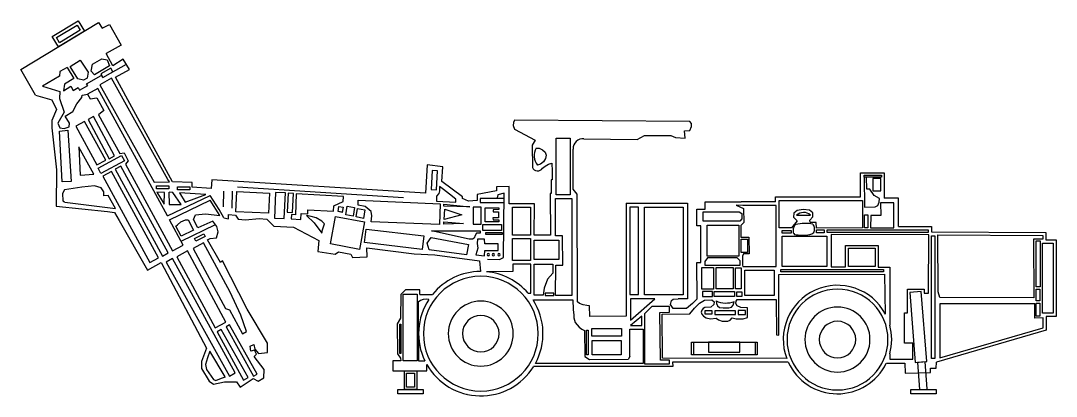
# Model space of a CAD drawing. Extents: x -121210 to 57230, y 84783 to 157800.
# Drawn here: x -4006 to 6382, y 121194 to 124960 of the extents above; entities that cross this region are included whole.
import ezdxf

# ---------------------------------------------------------------- set-up
doc = ezdxf.new("R2010")
doc.units = 0
doc.header["$MEASUREMENT"] = 0
doc.layers.get('0').update_dxf_attribs({"linetype": 'CONTINUOUS'})

# ---------------------------------------------------------------- blocks, each defined once
blk = doc.blocks.new('A$C007D3B18')
for p, q in [((316, 3588), (577, 3746)), ((577, 3746), (640, 3642)), ((0, 3258), (780, 3729)), ((358, 3577), (567, 3703)), ((640, 3642), (379, 3483)), ((597, 3652), (390, 3526)), ((567, 3703), (597, 3652)), ((780, 3729), (816, 3670)), ((816, 3670), (890, 3709)), ((890, 3709), (1008, 3500)), ((379, 3483), (316, 3588)), ((390, 3526), (358, 3577)), ((1008, 3500), (856, 3418)), ((497, 3288), (597, 3350)), ((597, 3350), (675, 3230)), ((720, 3311), (815, 3363)), ((815, 3363), (866, 3354)), ((923, 3294), (858, 3418)), ((866, 3354), (892, 3294)), ((1026, 3360), (923, 3294)), ((1091, 3256), (1026, 3360)), ((148, 2998), (0, 3258)), ((391, 3236), (388, 3191)), ((467, 3276), (391, 3236)), ((467, 3276), (534, 3167)), ((574, 3162), (497, 3288)), ((675, 3230), (666, 3171)), ((705, 3240), (720, 3311)), ((741, 3205), (705, 3240)), ((807, 3242), (741, 3205)), ((904, 3272), (802, 3214)), ((892, 3294), (807, 3242)), ((823, 3176), (954, 3249)), ((823, 3176), (925, 3234)), ((925, 3234), (904, 3272)), ((952, 3180), (1091, 3256)), ((954, 3249), (1060, 3311)), ((388, 3191), (217, 3089)), ((534, 3167), (438, 3109)), ((628, 3151), (574, 3162)), ((666, 3171), (628, 3151)), ((661, 3113), (807, 3196)), ((912, 3170), (793, 3104)), ((802, 3214), (823, 3176)), ((807, 3196), (823, 3176)), ((1475, 2153), (912, 3170)), ((1521, 2131), (952, 3180)), ((217, 3089), (393, 3038)), ((393, 3038), (389, 2967)), ((438, 3109), (429, 3043)), ((429, 3043), (504, 3090)), ((504, 3090), (525, 3045)), ((525, 3045), (575, 3076)), ((575, 3076), (591, 3051)), ((591, 3051), (672, 3098)), ((672, 3098), (661, 3113)), ((773, 3066), (671, 3010)), ((1471, 1791), (773, 3066)), ((793, 3104), (1337, 2127)), ((148, 2998), (311, 2953)), ((311, 2953), (360, 2855)), ((389, 2967), (437, 2830)), ((523, 2837), (562, 2913)), ((562, 2913), (612, 2975)), ((612, 2975), (617, 3000)), ((617, 3000), (673, 3011)), ((671, 3010), (695, 2964)), ((695, 2964), (762, 2973)), ((762, 2973), (832, 2845)), ((360, 2855), (311, 2747)), ((437, 2830), (372, 2718)), ((447, 2790), (523, 2837)), ((832, 2845), (781, 2803)), ((311, 2747), (312, 2671)), ((372, 2718), (391, 2673)), ((489, 2720), (447, 2790)), ((487, 2681), (489, 2720)), ((640, 2737), (553, 2689)), ((852, 2348), (640, 2737)), ((730, 2784), (676, 2755)), ((676, 2755), (888, 2362)), ((941, 2391), (730, 2784)), ((781, 2803), (993, 2413)), ((4944, 2727), (4940, 2694)), ((4953, 2749), (4944, 2727)), ((6712, 2734), (4953, 2749)), ((6727, 2717), (6712, 2734)), ((6730, 2686), (6727, 2717)), ((312, 2671), (358, 2251)), ((388, 2637), (471, 2647)), ((415, 2130), (388, 2637)), ((391, 2673), (436, 2666)), ((436, 2666), (487, 2681)), ((471, 2647), (507, 2135)), ((553, 2689), (765, 2300)), ((4940, 2694), (4953, 2660)), ((4953, 2660), (5159, 2549)), ((6659, 2642), (6712, 2645)), ((6665, 2569), (6659, 2642)), ((6712, 2645), (6730, 2686)), ((5159, 2549), (5129, 2498)), ((5129, 2498), (5132, 2275)), ((5371, 2567), (5511, 2567)), ((5371, 2001), (5371, 2567)), ((5511, 2567), (5511, 2001)), ((5649, 2562), (6183, 2554)), ((6183, 2554), (6257, 2595)), ((6257, 2595), (6521, 2596)), ((6521, 2596), (6569, 2574)), ((6569, 2574), (6665, 2569)), ((583, 2483), (597, 2199)), ((734, 2206), (583, 2477)), ((776, 2267), (1012, 2395)), ((888, 2362), (941, 2391)), ((993, 2413), (1038, 2420)), ((1012, 2395), (1041, 2342)), ((1038, 2420), (1077, 2341)), ((5170, 2468), (5202, 2467)), ((5202, 2467), (5234, 2452)), ((5234, 2452), (5260, 2427)), ((5260, 2427), (5271, 2398)), ((5271, 2398), (5265, 2363)), ((5540, 2057), (5541, 2459)), ((765, 2300), (852, 2348)), ((1041, 2342), (805, 2213)), ((1004, 2287), (948, 2256)), ((1480, 1417), (1004, 2287)), ((1077, 2341), (1050, 2307)), ((1050, 2307), (1521, 1438)), ((4076, 2300), (4059, 2016)), ((4234, 2282), (4076, 2300)), ((5215, 2306), (5185, 2298)), ((5245, 2330), (5215, 2306)), ((5233, 2266), (5260, 2289)), ((5265, 2363), (5245, 2330)), ((5260, 2289), (5293, 2309)), ((5293, 2309), (5329, 2318)), ((5329, 2318), (5330, 2236)), ((358, 2251), (357, 1886)), ((597, 2199), (734, 2206)), ((805, 2213), (776, 2267)), ((912, 2234), (825, 2187)), ((825, 2187), (1296, 1321)), ((1383, 1368), (912, 2234)), ((948, 2256), (1422, 1385)), ((4126, 2244), (4116, 2052)), ((4180, 2241), (4126, 2244)), ((4170, 2049), (4180, 2241)), ((4225, 2135), (4234, 2282)), ((5330, 2236), (5332, 2152)), ((8425, 1981), (8425, 2221)), ((8425, 2221), (8662, 2221)), ((8460, 2199), (8635, 2199)), ((8460, 2176), (8460, 2199)), ((8635, 2199), (8635, 2176)), ((8662, 2221), (8662, 1966)), ((507, 2135), (415, 2130)), ((613, 2078), (440, 2049)), ((740, 2089), (613, 2078)), ((806, 2070), (740, 2089)), ((1337, 2127), (1492, 2130)), ((1363, 2090), (1487, 2090)), ((1363, 2060), (1363, 2090)), ((1492, 2130), (1475, 2153)), ((1487, 2090), (1487, 2060)), ((1719, 2124), (1521, 2131)), ((1572, 2081), (1696, 2081)), ((1572, 2051), (1572, 2081)), ((1696, 2081), (1696, 2051)), ((1720, 2078), (1719, 2124)), ((1910, 2063), (1720, 2078)), ((1916, 2152), (1910, 2063)), ((4059, 2016), (1916, 2152)), ((2175, 2082), (3841, 1975)), ((4202, 2085), (4202, 2040)), ((4241, 2052), (4202, 2085)), ((4430, 1980), (4225, 2135)), ((4901, 2084), (4774, 2082)), ((4774, 2082), (4774, 2041)), ((4898, 1911), (4901, 2084)), ((5332, 2152), (5320, 2152)), ((5320, 2152), (5322, 2014)), ((8460, 2176), (8464, 1877)), ((8485, 2176), (8460, 2176)), ((8635, 2176), (8460, 2176)), ((8488, 2058), (8485, 2176)), ((8628, 2163), (8546, 2163)), ((8546, 2163), (8546, 2041)), ((8628, 2041), (8628, 2163)), ((440, 2049), (420, 2013)), ((420, 2013), (423, 1939)), ((832, 2030), (806, 2070)), ((833, 1989), (832, 2030)), ((878, 1995), (833, 1989)), ((951, 1864), (878, 1995)), ((1487, 2060), (1363, 2060)), ((1441, 2023), (1364, 2028)), ((1365, 2027), (1438, 1907)), ((1438, 1907), (1441, 2023)), ((1471, 1791), (1901, 1992)), ((1487, 2028), (1488, 1902)), ((1525, 2024), (1490, 2027)), ((1610, 1904), (1525, 2024)), ((1696, 2051), (1572, 2051)), ((1593, 2020), (1650, 1925)), ((1857, 2004), (1594, 2019)), ((1650, 1925), (1857, 2004)), ((1989, 1854), (1901, 1992)), ((2033, 2038), (2029, 1880)), ((2121, 2038), (2118, 1868)), ((2157, 1831), (2167, 2034)), ((2167, 2034), (2494, 2018)), ((2494, 2018), (2484, 1815)), ((2557, 2024), (2544, 1767)), ((2655, 2019), (2557, 2024)), ((2642, 1762), (2655, 2019)), ((2681, 2017), (2671, 1825)), ((2735, 2014), (2681, 2017)), ((2725, 1822), (2735, 2014)), ((2764, 2010), (2755, 1801)), ((3238, 1983), (2764, 2010)), ((3233, 1933), (3238, 1983)), ((4116, 2052), (4170, 2049)), ((4172, 1987), (4169, 1938)), ((4194, 2012), (4172, 1987)), ((4202, 2040), (4194, 2012)), ((4302, 2006), (4241, 2052)), ((4364, 1955), (4302, 2006)), ((4430, 1965), (4430, 1980)), ((4774, 2041), (4578, 2002)), ((4578, 2002), (4578, 1942)), ((4785, 2001), (4780, 1970)), ((4851, 2017), (4785, 2001)), ((4844, 1373), (4851, 2017)), ((5322, 2014), (5310, 2014)), ((5310, 2014), (5313, 1597)), ((5511, 2001), (5371, 2001)), ((5582, 2007), (5540, 2057)), ((5585, 927), (5582, 2007)), ((7570, 1930), (7570, 1981)), ((7570, 1981), (8425, 1981)), ((8519, 2058), (8488, 2058)), ((8560, 1994), (8519, 2058)), ((8546, 2041), (8628, 2041)), ((8614, 1962), (8560, 1994)), ((357, 1886), (870, 1832)), ((423, 1939), (440, 1929)), ((443, 1928), (951, 1864)), ((1488, 1902), (1610, 1904)), ((1492, 1751), (1901, 1948)), ((1997, 1793), (1901, 1948)), ((3138, 1835), (3142, 1890)), ((3142, 1890), (3233, 1933)), ((3184, 1832), (3192, 1884)), ((3184, 1832), (3192, 1883)), ((3192, 1884), (3233, 1876)), ((3192, 1883), (3233, 1876)), ((3233, 1876), (3223, 1824)), ((3233, 1876), (3223, 1825)), ((3260, 1800), (3274, 1886)), ((3274, 1886), (3349, 1872)), ((3349, 1872), (3333, 1786)), ((3385, 1895), (3385, 1945)), ((3385, 1945), (4209, 1911)), ((3454, 1882), (3385, 1895)), ((3514, 1832), (3454, 1882)), ((4169, 1938), (4364, 1928)), ((4209, 1911), (4200, 1703)), ((4245, 1908), (4504, 1881)), ((4245, 1885), (4245, 1908)), ((4504, 1881), (4245, 1885)), ((4364, 1928), (4364, 1955)), ((4492, 1936), (4430, 1965)), ((4578, 1942), (4492, 1936)), ((4617, 1878), (4538, 1878)), ((4538, 1878), (4538, 1707)), ((4848, 1965), (4609, 1965)), ((4609, 1965), (4609, 1924)), ((4609, 1924), (4848, 1924)), ((4617, 1707), (4617, 1878)), ((4658, 1871), (4795, 1871)), ((4658, 1731), (4658, 1871)), ((4795, 1871), (4795, 1852)), ((4848, 1924), (4848, 1965)), ((5155, 1911), (4898, 1911)), ((4934, 1876), (5115, 1876)), ((4934, 1595), (4934, 1876)), ((5115, 1876), (5115, 1595)), ((5151, 1597), (5155, 1911)), ((5364, 1963), (5528, 1963)), ((5364, 1588), (5364, 1963)), ((5528, 1963), (5528, 992)), ((6074, 1917), (6074, 782)), ((6074, 1917), (6687, 1917)), ((6196, 1875), (6111, 1875)), ((6111, 1875), (6111, 1001)), ((6196, 1001), (6196, 1875)), ((6258, 1875), (6645, 1875)), ((6258, 998), (6258, 1875)), ((6645, 1875), (6645, 998)), ((6687, 1917), (6687, 956)), ((6866, 1858), (6866, 1930)), ((6866, 1930), (7226, 1930)), ((7245, 1894), (7176, 1895)), ((7176, 1895), (7250, 1863)), ((7570, 1930), (7226, 1930)), ((7577, 1894), (7245, 1894)), ((7577, 1281), (7577, 1894)), ((7607, 1944), (8443, 1944)), ((7607, 1668), (7607, 1944)), ((8443, 1944), (8443, 1668)), ((8464, 1877), (8571, 1879)), ((8571, 1879), (8596, 1894)), ((8596, 1894), (8612, 1927)), ((8612, 1927), (8614, 1962)), ((8759, 1921), (8626, 1921)), ((8626, 1921), (8628, 1794)), ((8804, 1966), (8662, 1966)), ((8759, 1670), (8759, 1921)), ((8804, 1681), (8804, 1966)), ((870, 1832), (941, 1823)), ((941, 1823), (988, 1743)), ((1734, 1754), (1753, 1799)), ((1753, 1799), (1855, 1811)), ((1855, 1811), (1997, 1793)), ((2038, 1768), (1989, 1854)), ((2038, 1768), (2084, 1759)), ((2084, 1759), (2083, 1804)), ((2083, 1804), (2153, 1797)), ((2153, 1797), (2180, 1755)), ((2484, 1815), (2157, 1831)), ((2544, 1767), (2642, 1762)), ((2671, 1825), (2725, 1822)), ((2717, 1803), (2713, 1758)), ((2755, 1801), (2717, 1803)), ((2811, 1753), (2813, 1813)), ((2813, 1813), (2880, 1811)), ((2866, 1793), (2942, 1720)), ((2915, 1783), (2866, 1793)), ((2880, 1811), (2881, 1851)), ((2881, 1851), (3138, 1835)), ((2963, 1770), (2915, 1783)), ((3022, 1735), (2963, 1770)), ((3106, 1509), (3159, 1784)), ((3159, 1784), (3450, 1728)), ((3223, 1824), (3184, 1832)), ((3223, 1825), (3184, 1832)), ((3333, 1786), (3260, 1800)), ((3364, 1778), (3378, 1864)), ((3437, 1764), (3364, 1778)), ((3378, 1864), (3453, 1850)), ((3453, 1850), (3437, 1764)), ((3522, 1788), (3514, 1832)), ((3516, 1730), (3522, 1788)), ((4249, 1754), (4255, 1855)), ((4425, 1801), (4249, 1754)), ((4255, 1855), (4425, 1801)), ((4792, 1770), (4737, 1770)), ((4737, 1770), (4738, 1751)), ((4795, 1852), (4739, 1851)), ((4739, 1851), (4739, 1831)), ((4739, 1831), (4793, 1830)), ((4793, 1830), (4792, 1770)), ((6781, 1690), (6781, 1858)), ((6781, 1858), (6866, 1858)), ((6847, 1828), (7208, 1828)), ((6847, 1737), (6847, 1828)), ((7208, 1828), (7234, 1814)), ((7234, 1814), (7234, 1758)), ((7250, 1863), (7254, 1724)), ((7755, 1816), (7752, 1777)), ((7752, 1777), (7787, 1740)), ((7787, 1844), (7755, 1816)), ((7847, 1854), (7787, 1844)), ((7913, 1846), (7847, 1854)), ((7946, 1818), (7913, 1846)), ((7914, 1747), (7944, 1780)), ((7944, 1780), (7946, 1818)), ((8465, 1799), (8496, 1799)), ((8465, 1668), (8465, 1799)), ((8496, 1799), (8496, 1668)), ((8527, 1794), (8525, 1670)), ((8628, 1794), (8527, 1794)), ((988, 1743), (1273, 1245)), ((1630, 1497), (1492, 1751)), ((1557, 1685), (1571, 1700)), ((1609, 1584), (1557, 1685)), ((1571, 1700), (1606, 1729)), ((1606, 1729), (1654, 1749)), ((1610, 1535), (1954, 1701)), ((1654, 1749), (1678, 1748)), ((1678, 1748), (1734, 1645)), ((1775, 1668), (1734, 1754)), ((1928, 1737), (1775, 1668)), ((1968, 1681), (1928, 1737)), ((1979, 1630), (1968, 1681)), ((2180, 1755), (2256, 1751)), ((2256, 1751), (2391, 1762)), ((2391, 1762), (2469, 1757)), ((2469, 1757), (2540, 1685)), ((2540, 1685), (2736, 1677)), ((2713, 1758), (2811, 1753)), ((2736, 1677), (2990, 1543)), ((2942, 1720), (3022, 1615)), ((3048, 1709), (3022, 1735)), ((3028, 1648), (3048, 1709)), ((3450, 1728), (3397, 1453)), ((4200, 1703), (3516, 1730)), ((4245, 1728), (4441, 1712)), ((4245, 1705), (4245, 1728)), ((4441, 1712), (4245, 1705)), ((4538, 1707), (4617, 1707)), ((4636, 1701), (4824, 1701)), ((4636, 1641), (4636, 1701)), ((4795, 1731), (4658, 1731)), ((4738, 1751), (4795, 1751)), ((4795, 1751), (4795, 1731)), ((4824, 1701), (4824, 1641)), ((6823, 1690), (6781, 1690)), ((6823, 1320), (6823, 1690)), ((7212, 1737), (6847, 1737)), ((6884, 1696), (7203, 1696)), ((6884, 1386), (6884, 1696)), ((7203, 1696), (7203, 1386)), ((7234, 1758), (7212, 1737)), ((7254, 1724), (7222, 1693)), ((7222, 1693), (7222, 1575)), ((7732, 1668), (7607, 1668)), ((7787, 1740), (7732, 1668)), ((7751, 1668), (7748, 1659)), ((7755, 1677), (7751, 1668)), ((7758, 1684), (7755, 1677)), ((7762, 1691), (7758, 1684)), ((7767, 1698), (7762, 1691)), ((7774, 1702), (7767, 1698)), ((7795, 1707), (7774, 1702)), ((7817, 1710), (7795, 1707)), ((7839, 1712), (7817, 1710)), ((7861, 1713), (7839, 1712)), ((7883, 1712), (7861, 1713)), ((7904, 1711), (7883, 1712)), ((7925, 1709), (7904, 1711)), ((7918, 1724), (7914, 1747)), ((7979, 1723), (7918, 1724)), ((7946, 1706), (7925, 1709)), ((7954, 1694), (7949, 1703)), ((7959, 1684), (7954, 1694)), ((7962, 1673), (7959, 1684)), ((7963, 1662), (7962, 1673)), ((7964, 1652), (7963, 1662)), ((7981, 1667), (7979, 1723)), ((8443, 1668), (7981, 1667)), ((8496, 1668), (8465, 1668)), ((8525, 1670), (8759, 1670)), ((8804, 1681), (9136, 1681)), ((9136, 1681), (9136, 1628)), ((1734, 1645), (1609, 1584)), ((1742, 1563), (1838, 1609)), ((1755, 1536), (1742, 1563)), ((1851, 1582), (1755, 1536)), ((1838, 1609), (1851, 1582)), ((1873, 1548), (1899, 1563)), ((1899, 1563), (1964, 1569)), ((1964, 1569), (1979, 1630)), ((3022, 1615), (3028, 1648)), ((3449, 1521), (3465, 1657)), ((3465, 1657), (4042, 1588)), ((4042, 1588), (4026, 1452)), ((4076, 1514), (4117, 1573)), ((4118, 1572), (4490, 1502)), ((4121, 1638), (4610, 1640)), ((4498, 1554), (4121, 1638)), ((4549, 1567), (4531, 1556)), ((4559, 1592), (4549, 1567)), ((4573, 1616), (4559, 1592)), ((4610, 1616), (4573, 1616)), ((4610, 1640), (4610, 1616)), ((4824, 1641), (4636, 1641)), ((4665, 1623), (4830, 1623)), ((4665, 1603), (4665, 1623)), ((4830, 1603), (4665, 1603)), ((4830, 1623), (4830, 1603)), ((4933, 1562), (5113, 1562)), ((4933, 1341), (4933, 1562)), ((5115, 1595), (4934, 1595)), ((5113, 1562), (5113, 1341)), ((5313, 1597), (5151, 1597)), ((5435, 1589), (5364, 1588)), ((5435, 1582), (5435, 1589)), ((5438, 1295), (5435, 1582)), ((7222, 1575), (7305, 1576)), ((7305, 1576), (7306, 1407)), ((7637, 1643), (7727, 1643)), ((7637, 1615), (7637, 1643)), ((7727, 1615), (7637, 1615)), ((7637, 1585), (8086, 1585)), ((7637, 1280), (7637, 1585)), ((7727, 1643), (7727, 1615)), ((7748, 1659), (7747, 1650)), ((7747, 1650), (7747, 1641)), ((7747, 1641), (7748, 1630)), ((7748, 1630), (7750, 1620)), ((7750, 1620), (7754, 1611)), ((7754, 1611), (7761, 1604)), ((7761, 1604), (7780, 1600)), ((7780, 1600), (7799, 1599)), ((7799, 1599), (7821, 1597)), ((7821, 1597), (7842, 1597)), ((7842, 1597), (7860, 1597)), ((7860, 1597), (7880, 1597)), ((7880, 1597), (7895, 1600)), ((7895, 1600), (7915, 1603)), ((7915, 1603), (7926, 1605)), ((7926, 1605), (7937, 1610)), ((7937, 1610), (7947, 1616)), ((7947, 1616), (7956, 1623)), ((7956, 1623), (7960, 1632)), ((7960, 1632), (7963, 1642)), ((7963, 1642), (7964, 1652)), ((7984, 1648), (8058, 1648)), ((7984, 1619), (7984, 1648)), ((8058, 1619), (7984, 1619)), ((8058, 1648), (8058, 1619)), ((8086, 1585), (8086, 1280)), ((8089, 1648), (9103, 1648)), ((8089, 1621), (8089, 1648)), ((9103, 1621), (8089, 1621)), ((9108, 1600), (8129, 1603)), ((8129, 1603), (8130, 1279)), ((9103, 1648), (9103, 1621)), ((9106, 1014), (9108, 1600)), ((9136, 1628), (10282, 1621)), ((9136, 1588), (9170, 1588)), ((9136, 359), (9136, 1588)), ((9170, 1588), (9170, 359)), ((9199, 1598), (10253, 1592)), ((9202, 1027), (9199, 1598)), ((10253, 1592), (10254, 1555)), ((10282, 1621), (10283, 1549)), ((1521, 1438), (1630, 1497)), ((1833, 1518), (1728, 1461)), ((1728, 1461), (2054, 861)), ((2100, 1024), (1833, 1518)), ((2003, 1321), (1873, 1548)), ((2990, 1543), (2981, 1432)), ((3397, 1453), (3106, 1509)), ((4026, 1452), (3449, 1521)), ((3474, 1378), (3473, 1469)), ((3473, 1469), (3945, 1410)), ((4097, 1449), (4076, 1514)), ((4490, 1502), (4472, 1400)), ((4531, 1556), (4498, 1554)), ((4585, 1464), (4564, 1399)), ((4581, 1555), (4578, 1511)), ((4578, 1511), (4585, 1464)), ((4653, 1554), (4581, 1555)), ((4655, 1509), (4653, 1554)), ((4789, 1510), (4655, 1509)), ((4790, 1443), (4789, 1510)), ((5151, 1544), (5397, 1544)), ((5151, 1350), (5151, 1544)), ((5397, 1544), (5397, 1350)), ((7227, 1555), (7289, 1555)), ((7227, 1423), (7227, 1555)), ((7289, 1555), (7289, 1423)), ((8272, 1279), (8272, 1493)), ((8272, 1493), (8600, 1493)), ((8303, 1464), (8572, 1464)), ((8303, 1280), (8303, 1464)), ((8572, 1464), (8572, 1280)), ((8600, 1493), (8600, 1276)), ((10254, 1555), (10159, 1555)), ((10159, 1555), (10162, 967)), ((10186, 1540), (10226, 1540)), ((10186, 1077), (10186, 1540)), ((10226, 1540), (10226, 1077)), ((10250, 1517), (10356, 1517)), ((10250, 813), (10250, 1517)), ((10283, 1549), (10388, 1549)), ((10356, 1517), (10356, 813)), ((10388, 1549), (10388, 781)), ((1296, 1321), (1383, 1368)), ((1422, 1385), (1480, 1417)), ((1524, 1360), (1460, 1325)), ((2151, 214), (1524, 1360)), ((1673, 1437), (1565, 1378)), ((1565, 1378), (1950, 666)), ((2058, 724), (1673, 1437)), ((2981, 1432), (3154, 1404)), ((3154, 1404), (3189, 1430)), ((3189, 1430), (3311, 1406)), ((3311, 1406), (3327, 1371)), ((3327, 1371), (3474, 1378)), ((3945, 1410), (4153, 1398)), ((4472, 1400), (4097, 1449)), ((4153, 1398), (4601, 1339)), ((4564, 1399), (4651, 1390)), ((4651, 1390), (4657, 1441)), ((4657, 1441), (4790, 1443)), ((4682, 1355), (4803, 1352)), ((4803, 1352), (4844, 1373)), ((6888, 1368), (6862, 1333)), ((7203, 1386), (6884, 1386)), ((7185, 1368), (6888, 1368)), ((7216, 1337), (7185, 1368)), ((7289, 1423), (7227, 1423)), ((7241, 1385), (7239, 1339)), ((7249, 1407), (7241, 1385)), ((7306, 1407), (7249, 1407)), ((1273, 1245), (1409, 1323)), ((1409, 1323), (1862, 462)), ((1460, 1325), (2093, 182)), ((2023, 1337), (2003, 1321)), ((2273, 853), (2023, 1337)), ((4601, 1339), (4611, 1232)), ((5113, 1341), (4933, 1341)), ((5117, 1304), (4936, 1304)), ((4936, 1304), (4936, 1232)), ((5117, 1013), (5117, 1304)), ((5149, 1306), (5336, 1306)), ((5149, 994), (5149, 1306)), ((5397, 1350), (5151, 1350)), ((5336, 1306), (5336, 1213)), ((5364, 992), (5367, 1294)), ((5367, 1294), (5438, 1295)), ((6784, 956), (6783, 1320)), ((6783, 1320), (6823, 1320)), ((6831, 1270), (6950, 1270)), ((6831, 1055), (6831, 1270)), ((6862, 1333), (6862, 1296)), ((6862, 1296), (7216, 1296)), ((6950, 1270), (6950, 1055)), ((6976, 1270), (7148, 1270)), ((6976, 1056), (6976, 1270)), ((7148, 1270), (7148, 1056)), ((7171, 1269), (7227, 1269)), ((7171, 1057), (7171, 1269)), ((7216, 1296), (7216, 1337)), ((7227, 1269), (7227, 1057)), ((7239, 1339), (7241, 1296)), ((7241, 1296), (7245, 1281)), ((7245, 1281), (7577, 1281)), ((7626, 1252), (8656, 1252)), ((7626, 1227), (7626, 1252)), ((8086, 1280), (7637, 1280)), ((8130, 1279), (8272, 1279)), ((8572, 1280), (8303, 1280)), ((8600, 1276), (8718, 1276)), ((8656, 1252), (8656, 1227)), ((8718, 1276), (8718, 840)), ((4936, 1232), (4672, 1229)), ((5285, 1154), (5249, 1064)), ((5336, 1213), (5285, 1154)), ((7264, 1246), (7557, 1246)), ((7264, 990), (7264, 1246)), ((7557, 1246), (7557, 990)), ((7604, 594), (7606, 1200)), ((7606, 1200), (8666, 1205)), ((8656, 1227), (7626, 1227)), ((8666, 1205), (8671, 804)), ((3860, 1049), (3813, 1001)), ((4005, 1049), (3860, 1049)), ((4005, 1001), (4005, 1049)), ((5249, 1064), (5239, 994)), ((6950, 1055), (6831, 1055)), ((7148, 1056), (6976, 1056)), ((7227, 1057), (7171, 1057)), ((8896, 818), (8896, 1053)), ((8896, 1053), (9064, 1053)), ((9064, 1053), (9064, 1014)), ((10226, 1077), (10186, 1077)), ((10186, 1055), (10224, 1055)), ((10186, 936), (10186, 1055)), ((10224, 1055), (10224, 936)), ((2207, 794), (2100, 1024)), ((3813, 1001), (3811, 764)), ((3836, 1003), (3975, 1003)), ((3836, 336), (3836, 1003)), ((3975, 1003), (3975, 336)), ((4005, 1001), (4131, 1001)), ((5089, 1013), (5117, 1013)), ((5148, 946), (5539, 946)), ((5239, 994), (5149, 994)), ((5346, 1013), (5260, 1013)), ((5260, 1013), (5260, 992)), ((5260, 992), (5346, 992)), ((5346, 992), (5346, 1013)), ((5528, 992), (5364, 992)), ((5539, 946), (5542, 849)), ((6111, 1001), (6196, 1001)), ((6362, 958), (6116, 958)), ((6116, 958), (6116, 742)), ((6116, 742), (6362, 958)), ((6645, 998), (6258, 998)), ((6519, 900), (6529, 940)), ((6529, 940), (6546, 954)), ((6546, 954), (6594, 956)), ((6687, 956), (6594, 956)), ((6784, 956), (6737, 909)), ((6809, 914), (6858, 944)), ((6938, 1030), (6839, 1030)), ((6839, 1030), (6839, 980)), ((6839, 980), (6938, 980)), ((6858, 944), (6934, 946)), ((6934, 946), (6955, 926)), ((6938, 980), (6938, 1030)), ((6956, 1030), (7161, 1030)), ((6956, 980), (6956, 1030)), ((7161, 980), (6956, 980)), ((6975, 936), (6979, 909)), ((7161, 1030), (7161, 980)), ((7175, 933), (7188, 950)), ((7182, 1029), (7234, 1029)), ((7182, 980), (7182, 1029)), ((7234, 980), (7182, 980)), ((7188, 950), (7579, 951)), ((7234, 1029), (7234, 980)), ((7557, 990), (7264, 990)), ((7579, 951), (7580, 595)), ((9033, 1030), (8917, 1021)), ((8917, 1021), (8972, 319)), ((9088, 328), (9033, 1030)), ((9064, 1014), (9106, 1014)), ((9221, 969), (9202, 1027)), ((10162, 967), (9221, 969)), ((10224, 936), (10186, 936)), ((2054, 861), (2093, 848)), ((2093, 848), (2225, 607)), ((2475, 511), (2273, 853)), ((3987, 923), (3990, 336)), ((5542, 849), (5547, 792)), ((5606, 909), (5585, 927)), ((5641, 897), (5606, 909)), ((5678, 889), (5641, 897)), ((5707, 888), (5678, 889)), ((5709, 781), (5707, 888)), ((6332, 880), (6256, 807)), ((6509, 879), (6332, 880)), ((6509, 822), (6509, 879)), ((6544, 859), (6519, 900)), ((6678, 860), (6544, 859)), ((6737, 909), (6678, 860)), ((6713, 806), (6759, 865)), ((6759, 865), (6809, 914)), ((6833, 843), (6824, 823)), ((6846, 859), (6833, 843)), ((6863, 870), (6846, 859)), ((6923, 873), (6863, 870)), ((6866, 839), (6933, 839)), ((6866, 802), (6866, 839)), ((6951, 900), (6923, 873)), ((6933, 839), (6933, 802)), ((6955, 926), (6951, 900)), ((7169, 838), (6962, 838)), ((6962, 838), (6962, 801)), ((6979, 909), (6988, 886)), ((6988, 886), (7010, 871)), ((7010, 871), (7045, 868)), ((7045, 868), (7102, 867)), ((7102, 867), (7131, 874)), ((7131, 874), (7146, 893)), ((7146, 893), (7158, 930)), ((7169, 801), (7169, 838)), ((7173, 909), (7175, 933)), ((7188, 887), (7173, 909)), ((7225, 869), (7188, 887)), ((7270, 840), (7196, 840)), ((7196, 840), (7196, 801)), ((7289, 866), (7225, 869)), ((7270, 801), (7270, 840)), ((7291, 770), (7289, 866)), ((8718, 840), (8718, 693)), ((10136, 906), (9220, 907)), ((9220, 907), (9220, 366)), ((10171, 906), (10136, 906)), ((10172, 764), (10171, 906)), ((10186, 914), (10224, 914)), ((10186, 782), (10186, 914)), ((10224, 914), (10224, 782)), ((2263, 631), (2207, 794)), ((3811, 764), (3776, 708)), ((5547, 792), (5549, 767)), ((5549, 767), (5554, 743)), ((5554, 743), (5563, 721)), ((6074, 782), (5709, 781)), ((6231, 784), (6116, 691)), ((6231, 691), (6231, 784)), ((6256, 807), (6257, 307)), ((6410, 820), (6509, 822)), ((6417, 342), (6410, 820)), ((6434, 802), (6713, 806)), ((6439, 361), (6434, 802)), ((6824, 823), (6833, 803)), ((6833, 803), (6849, 783)), ((6849, 783), (6875, 766)), ((6933, 802), (6866, 802)), ((6875, 766), (6919, 758)), ((6919, 758), (6977, 764)), ((6962, 801), (7169, 801)), ((6977, 764), (6998, 746)), ((6998, 746), (7035, 732)), ((7035, 732), (7092, 734)), ((7092, 734), (7116, 743)), ((7116, 743), (7135, 767)), ((7135, 767), (7177, 758)), ((7177, 758), (7208, 756)), ((7196, 801), (7270, 801)), ((7208, 756), (7246, 757)), ((7246, 757), (7291, 770)), ((8864, 513), (8864, 818)), ((8864, 818), (8896, 818)), ((10255, 766), (10172, 764)), ((10224, 782), (10186, 782)), ((10356, 813), (10250, 813)), ((10256, 665), (10255, 766)), ((10388, 781), (10287, 781)), ((10287, 781), (10287, 642)), ((1950, 666), (2058, 724)), ((2010, 648), (1969, 625)), ((1969, 625), (2236, 142)), ((2281, 167), (2010, 648)), ((2095, 696), (2061, 677)), ((2061, 677), (2335, 183)), ((2371, 203), (2095, 696)), ((2225, 607), (2263, 631)), ((3776, 708), (3779, 406)), ((3802, 702), (3812, 702)), ((3802, 409), (3802, 702)), ((3812, 702), (3812, 409)), ((5563, 721), (5582, 695)), ((5582, 695), (5603, 673)), ((5603, 673), (5628, 654)), ((5628, 654), (5655, 639)), ((5655, 639), (5658, 380)), ((5675, 643), (5692, 643)), ((5675, 397), (5675, 643)), ((5692, 643), (5692, 397)), ((5730, 660), (6026, 660)), ((5730, 583), (5730, 660)), ((6026, 660), (6026, 583)), ((6110, 382), (6110, 652)), ((6110, 652), (6243, 652)), ((6116, 691), (6231, 691)), ((6243, 652), (6243, 310)), ((10287, 642), (9185, 323)), ((9220, 366), (10256, 665)), ((6026, 583), (5730, 583)), ((5732, 538), (6023, 538)), ((5732, 395), (5732, 538)), ((6023, 538), (6023, 395)), ((6728, 522), (7386, 522)), ((6728, 395), (6728, 522)), ((6747, 522), (6747, 398)), ((7214, 522), (6900, 522)), ((6900, 522), (6900, 421)), ((7214, 421), (7214, 522)), ((7367, 522), (7367, 398)), ((7386, 522), (7386, 395)), ((7580, 595), (7604, 594)), ((1862, 462), (1813, 329)), ((1898, 432), (1873, 366)), ((2052, 174), (1898, 432)), ((2303, 484), (2338, 499)), ((2309, 433), (2303, 484)), ((2344, 444), (2309, 433)), ((2338, 499), (2349, 454)), ((2365, 403), (2344, 444)), ((2349, 454), (2385, 409)), ((2385, 409), (2476, 420)), ((2476, 420), (2475, 511)), ((6900, 421), (7214, 421)), ((8949, 513), (8864, 513)), ((8949, 352), (8949, 513)), ((1813, 329), (1814, 258)), ((1873, 366), (1854, 299)), ((2340, 378), (2365, 403)), ((2443, 247), (2340, 378)), ((3812, 336), (3732, 336)), ((3732, 336), (3732, 235)), ((3779, 406), (3811, 363)), ((3812, 409), (3802, 409)), ((3811, 363), (3812, 336)), ((3975, 336), (3836, 336)), ((3990, 336), (4054, 336)), ((5658, 380), (5704, 350)), ((5692, 397), (5675, 397)), ((5704, 350), (6095, 351)), ((6023, 395), (5732, 395)), ((6110, 382), (6095, 351)), ((6508, 342), (6417, 342)), ((7683, 359), (6439, 361)), ((6509, 307), (6508, 342)), ((7699, 321), (6539, 323)), ((6539, 323), (6540, 277)), ((7386, 395), (6728, 395)), ((8718, 406), (8718, 352)), ((8718, 352), (8949, 352)), ((8972, 319), (9088, 328)), ((9071, 326), (8996, 320)), ((8996, 320), (9017, 48)), ((9093, 54), (9071, 326)), ((9170, 359), (9136, 359)), ((9184, 263), (9185, 323)), ((1814, 258), (1891, 133)), ((1854, 299), (1864, 249)), ((1864, 249), (1932, 148)), ((2093, 182), (2151, 214)), ((2439, 166), (2443, 247)), ((3732, 235), (4073, 235)), ((3849, 234), (3972, 234)), ((3849, 49), (3849, 234)), ((3870, 213), (3951, 213)), ((3870, 70), (3870, 213)), ((3951, 213), (3951, 70)), ((3972, 234), (3972, 49)), ((4073, 235), (4073, 299)), ((6229, 277), (5144, 277)), ((6243, 310), (5163, 310)), ((6540, 277), (6229, 277)), ((6257, 307), (6509, 307)), ((8683, 311), (8869, 311)), ((8869, 311), (8872, 211)), ((8872, 211), (9125, 218)), ((9125, 261), (9184, 263)), ((9125, 218), (9125, 261)), ((1891, 133), (1932, 103)), ((1932, 148), (1957, 139)), ((1932, 103), (2044, 125)), ((1957, 139), (2013, 160)), ((2013, 160), (2053, 176)), ((2044, 125), (2165, 126)), ((2165, 126), (2202, 71)), ((2202, 71), (2332, 159)), ((2236, 142), (2281, 167)), ((2332, 159), (2383, 130)), ((2335, 183), (2371, 203)), ((2383, 130), (2439, 166)), ((3783, 6), (3783, 48)), ((3783, 48), (4037, 48)), ((4037, 6), (3783, 6)), ((3972, 49), (3849, 49)), ((3951, 70), (3870, 70)), ((4037, 48), (4037, 6)), ((8930, 5), (8930, 47)), ((8930, 47), (9184, 47)), ((9184, 5), (8930, 5)), ((9017, 48), (9094, 48)), ((9094, 48), (9093, 54)), ((9184, 47), (9184, 5))]:
    blk.add_line(p, q)
for centre, radius, start, end in [((5639, 2464), 98.4, 84.3237, 182.9614), ((5303, 2394), 152, 150.9334, 219.1515), ((5185, 2298), 57.7, 203.431, 326.3847), ((7853, 1718), 105, 48.6038, 132.2147), ((7804, 8446), 6651, 269.8062, 271.0123), ((4691, 1401), 12.2, 0, 180), ((4691, 1401), 12.2, 180, 0), ((4740, 1400), 12.2, 0, 180), ((4740, 1400), 12.2, 180, 0), ((4797, 1400), 12.2, 0, 180), ((4797, 1400), 12.2, 180, 0), ((4615, 608), 576, 0, 180), ((4615, 608), 624, 90.3673, 140.949), ((4615, 608), 624, 40.485, 84.7724), ((8193, 549), 544, 28.0787, 200.4328), ((8193, 549), 506, 0, 180), ((4070, 822), 131, 79.5197, 129.2624), ((4615, 608), 624, 146.6601, 205.8514), ((4615, 608), 624, 331.4635, 32.8091), ((7074, 1159), 244, 246.0617, 290.1826), ((4615, 608), 326, 0, 180), ((8193, 549), 326, 0, 180), ((4615, 608), 183, 0, 180), ((8193, 549), 183, 0, 180), ((8193, 549), 544, 344.7633, 15.3694), ((4615, 608), 576, 180, 0), ((4615, 608), 326, 180, 0), ((4615, 608), 183, 180, 0), ((8193, 549), 506, 180, 0), ((8193, 549), 326, 180, 0), ((8193, 549), 183, 180, 0), ((8193, 549), 544, 204.7752, 334.0797), ((4615, 608), 624, 209.6722, 327.9526), ((4616, 608), 624, 257.0762, 257.1)]:
    blk.add_arc(centre, radius, start, end)

msp = doc.modelspace()

# ---------------------------------------------------------------- block references
msp.add_blockref('A$C007D3B18', (-4006, 121214))

doc.saveas('drawing.dxf')
